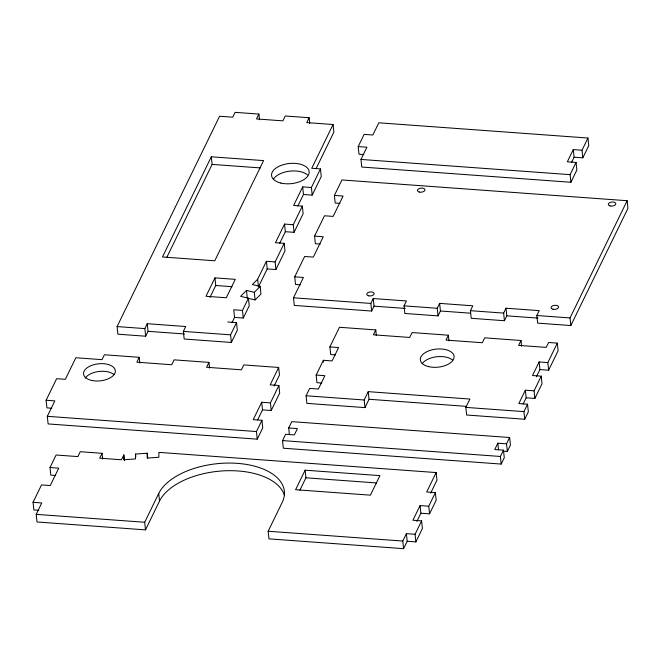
<?xml version="1.0" encoding="UTF-8"?>
<svg xmlns="http://www.w3.org/2000/svg" width="661" height="661" viewBox="0 0 661 661"><rect width="100%" height="100%" fill="white"/><g stroke="black" fill="none" stroke-linecap="round" stroke-linejoin="round"><path stroke-width="0.99" d="M55.648 475.49L50.806 475.135L50.005 467.517L56.111 455.008L77.891 456.594L80.27 451.711L102.058 453.297L99.679 458.18L121.467 459.767L123.847 454.884L123.789 459.759L135.472 458.924L135.53 454.049L147.213 453.215L147.717 457.974M147.213 453.215L147.163 458.09L158.847 457.255L158.904 452.372L436.161 472.565L436.962 480.175L430.642 493.147M51.756 408.225L46.914 407.87L46.113 400.252L56.631 378.687L65.34 379.323L75.858 357.75L102.001 359.65L104.38 354.767L139.231 357.312L139.835 363.021M139.231 357.312L136.852 362.195L171.711 364.732L174.091 359.848L208.95 362.385L206.571 367.268L241.422 369.805L243.802 364.922L278.661 367.458L270.184 384.859L278.901 385.495L270.415 402.888L261.706 402.26L253.221 419.652L261.938 420.289L262.739 427.907L257.253 439.16L48.113 423.932L47.311 416.323L54.83 400.888L46.113 400.252M227.805 321.99L236.522 322.626L237.316 330.244L231.367 342.456L184.163 339.019L183.37 331.401L185.749 326.517L147.263 323.716L148.056 331.326L145.676 336.218L117.881 334.193L117.08 326.575L219.584 116.245L232.705 117.204L235.076 112.337L258.889 114.072L259.492 119.781M38.693 510.284L33.851 509.928L33.05 502.319L41.527 484.918L50.244 485.554L58.722 468.153L50.005 467.517M436.161 472.565L426.684 492.015L435.368 492.643L428.749 506.219L420.065 505.582L412.918 520.257L421.602 520.885L415.075 534.278L406.391 533.65L407.193 541.26L403.582 548.663L268.944 538.864L268.151 531.246L282.189 502.443A64.241 34.422 -6 0 0 237.324 463.353A64.241 34.422 -6 0 0 158.739 493.453L159.532 501.071L145.494 529.874L37.008 521.975L36.206 514.357L41.767 502.955L33.05 502.319M211.313 156.789L162.49 256.972L214.775 260.781L263.599 160.598L211.313 156.789L212.115 164.407L166.911 257.17M145.676 336.218L144.875 328.6L147.263 323.716M258.889 114.072L256.518 118.939L282.867 120.856L285.246 115.989L309.117 117.724L309.72 123.442M214.957 277.876L205.984 296.293L226.293 297.772L235.266 279.355L214.957 277.876L215.759 285.494L209.925 297.458M309.117 117.724L306.745 122.591L333.07 124.508L333.871 132.126L316.098 168.588M232.003 322.634L234.556 317.396L233.754 309.786L242.471 310.422L248.42 298.21L240.612 296.335L246.495 290.443L254.303 292.319L260.178 286.42L252.37 284.552L257.658 279.256L266.408 261.293L275.125 261.921L284.197 243.322L275.48 242.686L284.544 224.079L293.261 224.715L302.325 206.108L293.616 205.48L302.68 186.873L311.397 187.509L320.461 168.902L311.744 168.266L333.07 124.508M231.367 342.456L230.565 334.838L236.522 322.626M234.556 317.396L243.273 318.032L249.222 305.828L248.42 298.21M266.408 261.293L267.209 268.903L258.459 286.874L257.658 279.256M279.735 243.215L285.345 231.697L284.544 224.079M297.871 206.001L303.482 194.491L302.68 186.873M145.494 529.874L144.693 522.256L158.739 493.453M267.209 268.903L275.926 269.539L284.99 250.932L284.197 243.322M285.345 231.697L294.062 232.333L303.126 213.726L302.325 206.108M303.482 194.491L312.199 195.119L321.263 176.52L320.461 168.902M300.35 284.784L295.525 284.437L294.723 276.819L304.647 256.468L313.331 257.104L323.246 236.754L314.562 236.117L315.363 243.735L320.188 244.091M314.562 236.117L324.477 215.775L333.161 216.403L343.084 196.053L334.4 195.425L335.193 203.034L340.018 203.39M334.4 195.425L341.935 179.957L627.149 200.721L627.95 208.339L570.823 325.551L537.633 323.13L536.831 315.52L539.211 310.637L506.012 308.216L503.632 313.099L504.434 320.717L471.235 318.296L470.434 310.687L472.813 305.795L439.623 303.382L437.235 308.266L438.036 315.884L404.846 313.463L404.045 305.845L406.424 300.962L373.225 298.549L370.846 303.432L371.647 311.05L294.294 305.415L293.492 297.797L303.416 277.455L294.723 276.819M363.839 154.55L358.997 154.203L358.196 146.585L364.145 134.373L372.862 135.009L378.811 122.797L587.951 138.025L588.753 145.643L582.804 157.855L574.087 157.219L571.542 162.449M587.951 138.025L582.002 150.237L573.285 149.601L567.336 161.813L576.053 162.449L576.855 170.059L570.906 182.271L361.765 167.043L360.964 159.433L366.913 147.221L358.196 146.585M257.592 419.942L262.508 409.87L261.706 402.26M274.108 386.065L279.463 375.076L278.661 367.458M257.253 439.16L256.451 431.55L261.938 420.289M262.508 409.87L271.217 410.506L279.694 393.105L278.901 385.495M288.7 427.964L291.774 421.644L509.631 437.508L506.549 443.828L497.84 443.192L494.758 449.505L503.475 450.141L504.277 457.759L501.195 464.072L283.338 448.216L282.536 440.598L285.618 434.277L294.335 434.913L297.409 428.601L288.7 427.964L289.394 434.624M335.532 354.883L330.69 354.527L329.889 346.909L339.457 327.278L375.77 329.922L373.391 334.805L409.696 337.449L412.076 332.557L448.389 335.201L446.01 340.093L482.315 342.729L484.695 337.845L521.008 340.489L518.621 345.373L546.217 347.389L548.597 342.505L557.314 343.133L547.837 362.583L539.12 361.947L532.51 375.522L541.219 376.159L534.071 390.825L525.355 390.197L518.827 403.582L527.544 404.218L528.346 411.836L524.735 419.239L466.641 415.009L465.84 407.391L469.905 399.054L368.235 391.659L369.036 399.269L364.979 407.606L306.878 403.375L306.084 395.757L309.662 388.404L318.379 389.04L324.882 375.696L316.165 375.06L316.966 382.678L321.808 383.033M316.165 375.06L323.369 360.295L332.078 360.931L338.606 347.546L329.889 346.909M371.647 311.05L374.027 306.159L373.225 298.549M305.126 470.186L295.607 489.718L370.4 495.163L379.918 475.631L305.126 470.186L305.927 477.804L299.863 490.231M364.979 407.606L364.178 399.988L368.235 391.659M438.036 315.884L440.416 311L439.623 303.382M570.906 182.271L570.104 174.653L576.053 162.449M504.434 320.717L506.813 315.834L506.012 308.216M403.582 548.663L402.78 541.045L406.391 533.65M416.843 521.455L420.867 513.2L420.065 505.582M407.193 541.26L415.876 541.896L422.404 528.503L421.602 520.885M420.867 513.2L429.551 513.828L436.169 500.261L435.368 492.643M523.107 404.061L526.156 397.806L525.355 390.197M536.393 376.803L539.921 369.565L539.12 361.947M501.195 464.072L500.394 456.462L503.475 450.141M524.735 419.239L523.933 411.621L527.544 404.218M570.823 325.551L570.03 317.933L627.149 200.721M503.475 451.157L507.351 451.438L510.432 445.126L509.631 437.508M526.156 397.806L534.873 398.443L542.02 383.768L541.219 376.159M539.921 369.565L548.638 370.201L558.115 350.751L557.314 343.133M246.495 290.443L247.297 298.061L255.096 299.929L260.979 294.038L260.178 286.42M360.964 159.433L570.104 174.653M212.115 164.407L260.302 167.911M215.759 285.494L232.011 286.676M293.492 297.797L370.846 303.432M404.045 305.845L437.235 308.266M470.434 310.687L503.632 313.099M536.831 315.52L570.03 317.933M374.027 306.159L405.21 308.431M440.416 311L470.599 313.19M506.813 315.834L537.996 318.098M117.08 326.575L144.875 328.6M183.37 331.401L230.565 334.838M148.056 331.326L184.518 333.987M369.036 399.269L466.6 406.375M306.084 395.757L364.178 399.988M465.84 407.391L523.933 411.621M47.311 416.323L256.451 431.55M282.536 440.598L500.394 456.462M305.927 477.804L376.621 482.951M36.206 514.357L144.693 522.256M268.151 531.246L402.78 541.045M582.002 150.237L582.804 157.855M573.285 149.601L574.087 157.219M547.837 362.583L548.638 370.201M534.071 390.825L534.873 398.443M521.008 340.489L521.603 346.182M506.549 443.828L507.351 451.438M497.84 443.192L498.534 449.852M448.389 335.201L448.984 340.919M428.749 506.219L429.551 513.828M415.075 534.278L415.876 541.896M375.77 329.922L376.365 335.606M311.397 187.509L312.199 195.119M323.369 360.295L323.568 362.195M293.261 224.715L294.062 232.333M275.125 261.921L275.926 269.539M270.415 402.888L271.217 410.506M254.303 292.319L255.096 299.929M242.471 310.422L243.273 318.032M208.95 362.385L209.545 368.094M135.53 454.049L135.827 456.9M123.847 454.884L124.442 460.593M102.058 453.297L102.662 459.007M422.156 363.773A16.963 9.089 -6 0 1 436.615 356.758A16.963 9.089 -6 0 1 452.686 360.129M159.532 501.071A64.241 34.422 -6 0 1 224.459 470.814A64.241 34.422 -6 0 1 284.362 495.114M273.373 179.205A18.896 10.122 -6 0 1 289.402 171.199A18.896 10.122 -6 0 1 307.505 174.925M85.252 378.125A15.988 8.568 -6 0 1 98.836 371.482A15.988 8.568 -6 0 1 114.023 374.613M428.692 366.648A16.963 9.089 -6 0 0 454.107 356.915A16.963 9.089 -6 0 0 428.832 350.834A16.963 9.089 -6 0 0 428.692 366.648M610.153 205.951A3.776 2.024 -6 0 0 615.812 203.786A3.776 2.024 -6 0 0 610.186 202.431A3.776 2.024 -6 0 0 610.153 205.951M419.314 192.062A3.776 2.024 -6 0 0 424.973 189.889A3.776 2.024 -6 0 0 419.347 188.534A3.776 2.024 -6 0 0 419.314 192.062M552.927 309.232A3.776 2.024 -6 0 0 558.595 307.068A3.776 2.024 -6 0 0 552.96 305.713A3.776 2.024 -6 0 0 552.927 309.232M368.549 295.814A3.735 2 -6 0 0 374.143 293.666A3.735 2 -6 0 0 368.582 292.336A3.735 2 -6 0 0 368.549 295.814M280.875 183.056A18.896 10.122 -6 0 0 309.183 172.215A18.896 10.122 -6 0 0 281.032 165.44A18.896 10.122 -6 0 0 280.875 183.056M91.458 380.372A15.988 8.568 -6 0 0 115.353 371.143A15.988 8.568 -6 0 0 91.458 365.475A15.988 8.568 -6 0 0 91.458 380.372"/></g></svg>
